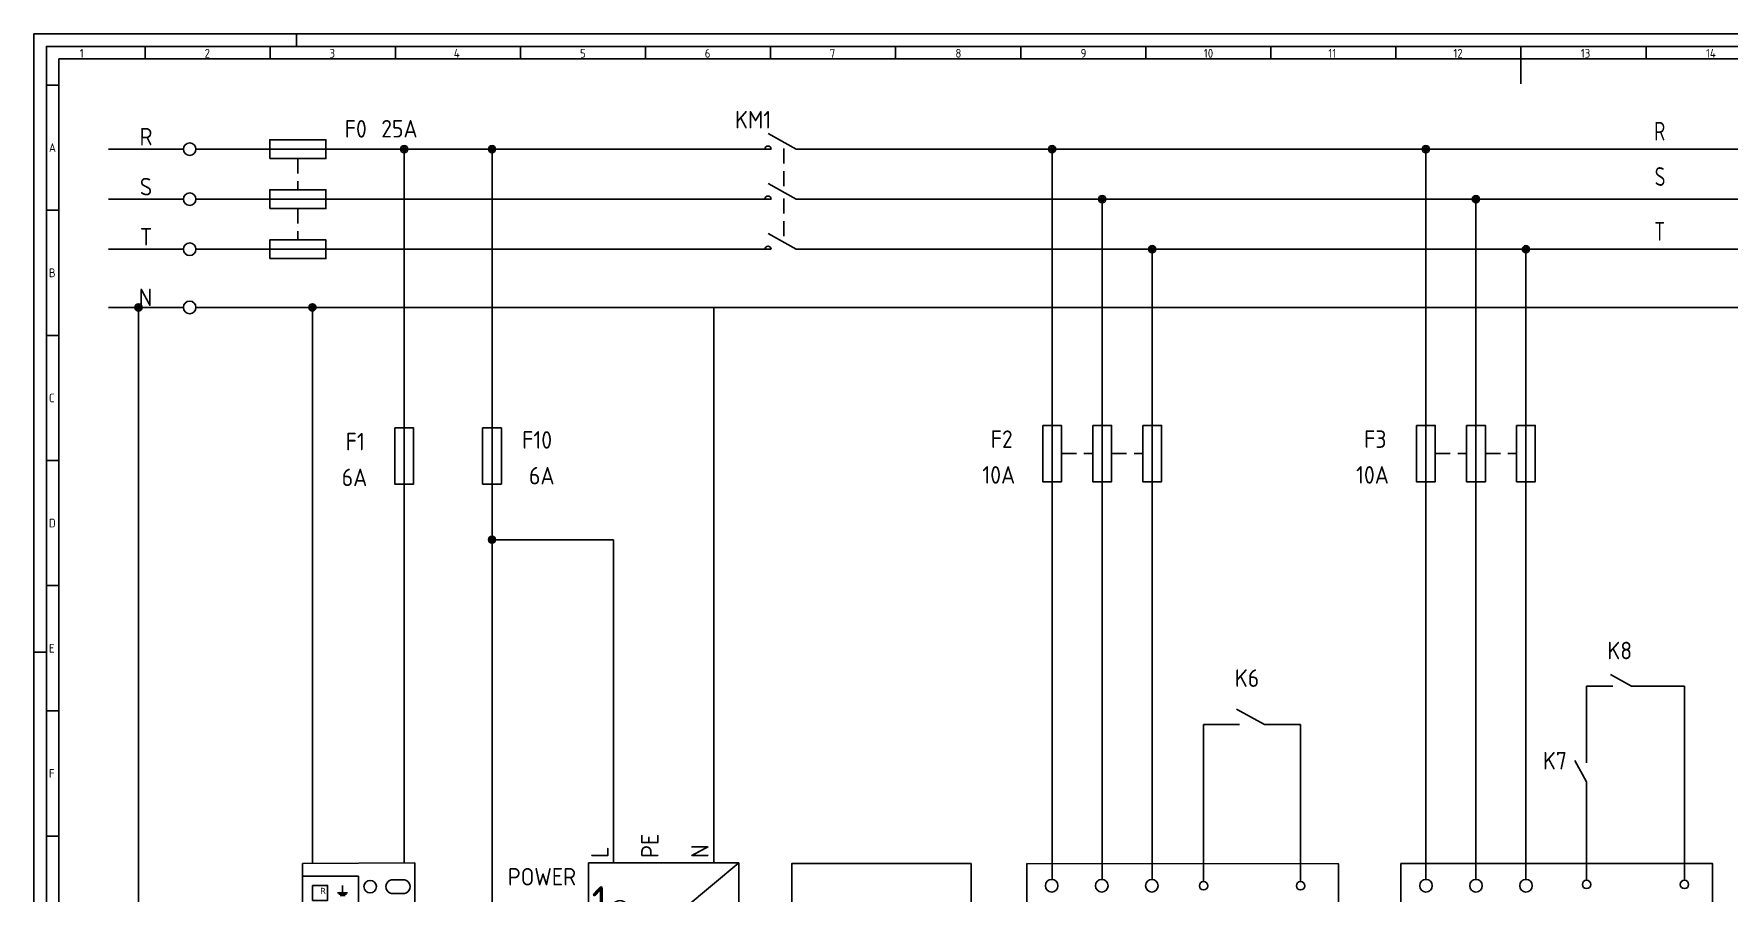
# Model space of a CAD drawing. Header units: millimetres. Extents: x 0 to 1189, y 5 to 846.
# Drawn here: x 0 to 678, y 503 to 846 of the extents above; entities that cross this region are included whole.
import ezdxf
from ezdxf.enums import TextEntityAlignment as Align

# ---------------------------------------------------------------- set-up
doc = ezdxf.new("R2010")
doc.units = ezdxf.units.MM
doc.header["$LTSCALE"] = 12
doc.linetypes.add('DASHED', pattern=[0.75, 0.5, -0.25])
for name, color, linetype in [('035', 5, 'Continuous'), ('07', 7, 'Continuous'), ('DESC', 7, 'Continuous'), ('LINK', 9, 'DASHED'), ('RED_2.5mm^2', 1, 'Continuous'), ('SYMS', 7, 'Continuous'), ('TAGS', 7, 'Continuous'), ('TERMS', 7, 'Continuous'), ('WIREFIXED', 7, 'Continuous')]:
    doc.layers.add(name, color=color, linetype=linetype)
doc.styles.add('ISO Proportional', font='isocp.shx')
doc.styles.add('WD_IEC', font='isocp2.shx', dxfattribs={"width": 0.9, "height": 4})

# ---------------------------------------------------------------- blocks, each defined once
blk = doc.blocks.new('IEC_border_a0')
at = {"layer": '035', "color": 0}
for p, q in [((0, 841), (0, 0)), ((1189, 841), (0, 841)), ((105, 841), (105, 836)), ((44.5, 836), (44.5, 831)), ((94.5, 836), (94.5, 831)), ((144.5, 836), (144.5, 831)), ((194.5, 836), (194.5, 831)), ((244.5, 836), (244.5, 831)), ((294.5, 836), (294.5, 831)), ((344.5, 836), (344.5, 831)), ((394.5, 836), (394.5, 831)), ((444.5, 836), (444.5, 831)), ((494.5, 836), (494.5, 831)), ((544.5, 836), (544.5, 831)), ((594.5, 836), (594.5, 831)), ((644.5, 836), (644.5, 831)), ((9.98, 820.54), (5, 820.54)), ((9.98, 770.54), (5, 770.54)), ((9.98, 720.54), (5, 720.54)), ((9.98, 670.54), (5, 670.54)), ((9.98, 620.54), (5, 620.54)), ((0, 594), (5, 594)), ((10, 570.5), (5.02, 570.5)), ((10, 520.5), (5, 520.5))]:
    blk.add_line(p, q, dxfattribs=at)
blk.add_lwpolyline([(10, 10), (1179, 10), (1179, 831), (10, 831)], close=True, dxfattribs=at)
at = {"layer": '07', "color": 0}
blk.add_line((594.5, 831), (594.5, 821), dxfattribs=at)
blk.add_lwpolyline([(5, 5), (1184, 5), (1184, 836), (5, 836)], close=True, dxfattribs=at)
at = {"layer": '035', "color": 0, "style": 'ISO Proportional'}
for s, p in [('1', (18.31, 831.5)), ('2', (68.23, 831.5)), ('3', (118.18, 831.5)), ('4', (167.88, 831.5)), ('5', (218.34, 831.5)), ('6', (268.19, 831.5)), ('7', (318.17, 831.5)), ('8', (368.42, 831.5)), ('9', (418.46, 831.5)), ('10', (467.72, 831.5)), ('11', (517.49, 831.5)), ('12', (567.49, 831.5)), ('13', (618.42, 831.5)), ('14', (668.46, 831.5)), ('A', (6, 793.79)), ('B', (6, 743.79)), ('C', (6, 693.79)), ('D', (6, 643.79)), ('E', (6.02, 593.75)), ('F', (6.02, 543.75))]:
    blk.add_text(s, height=3.5, dxfattribs=at).set_placement(p)
blk = doc.blocks.new('HMS21P')
for p, q in [((-7.5, 0), (-2.5, 0)), ((2.5, 0), (-3.12, 3.12)), ((2.5, 0), (7.5, 0))]:
    blk.add_line(p, q)
blk.add_arc((-3.12, 0), 0.625, 0, 180)
at = {"style": 'WD_IEC'}
for tag, p in [('INST', (-2.5, 10.12)), ('LOC', (-2.5, 7.12)), ('TAG2', (-2.5, 4.12)), ('DESC1', (-2.5, -9.25)), ('DESC2', (-2.5, -12.25)), ('DESC3', (-2.5, -15.25))]:
    blk.add_attdef(tag, text='', height=2.5, dxfattribs=at).set_placement(p, align=Align.RIGHT)
for tag, p, height, flags in [('X4TERM01', (-7.5, 0), 0.32, 1), ('TERM01', (-7.5, 1), 2, 8), ('X2LINK', (0, 2), 0.32, 1), ('X8LINK', (0, 0.12), 0.32, 1), ('X1TERM02', (7.5, 0), 0.32, 1), ('CONTACT', (6.5, -2.25), 1, 1), ('FAMILY', (6.5, -3.75), 1, 1)]:
    blk.add_attdef(tag, p, '', height=height, dxfattribs=dict(at, flags=flags))
at = {"style": 'WD_IEC', "flags": 8}
for tag, height, p in [('TERM02', 2, (7.5, 1)), ('XREF', 2.5, (-2.5, -6.25))]:
    blk.add_attdef(tag, text='', height=height, dxfattribs=at).set_placement(p, align=Align.RIGHT)
blk = doc.blocks.new('VPW1_1PH')
for p, q in [((-5, -25), (25, 0)), ((16.25, -17.5), (21.25, -17.5)), ((16.25, -18.75), (18.125, -18.75)), ((21.25, -18.75), (19.375, -18.75))]:
    blk.add_line(p, q)
blk.add_lwpolyline([(-5, 0), (-5, -25), (25, -25), (25, 0)], close=True)
for centre, start, end in [((1.25, -9.0625), 36.869898, 143.130102), ((3.75, -7.1875), 216.869898, 323.130102)]:
    blk.add_arc(centre, 1.5625, start, end)
at = {"style": 'WD_IEC'}
blk.add_text('1', height=7, dxfattribs=at).set_placement((-1.25, -8.125), align=Align.MIDDLE_RIGHT)
for tag, p in [('TERM01', (-1, 1)), ('TERM02', (9, 1)), ('TERM03', (19, 1))]:
    blk.add_attdef(tag, p, '', height=2, rotation=90, dxfattribs=at)
for tag, p in [('INST', (-7.5, 2.5)), ('LOC', (-7.5, -1)), ('TAG1', (-7.5, -4.5)), ('RATING1', (-7.5, -9)), ('XREF', (-7.5, -13)), ('DESC1', (-7.5, -16.85)), ('DESC2', (-7.5, -20.35)), ('DESC3', (-7.5, -23.85))]:
    blk.add_attdef(tag, text='', height=2.5, dxfattribs=at).set_placement(p, align=Align.RIGHT)
at = {"style": 'WD_IEC', "flags": 1}
for tag, p, height in [('X2TERM01', (0, 0), 0.32), ('X2TERM02', (10, 0), 0.32), ('X2TERM03', (20, 0), 0.32), ('MFG', (27.75, -1), 1.5), ('CAT', (27.75, -3.5), 1.5), ('ASSYCODE', (26, -21.5), 1), ('FAMILY', (26, -23), 1), ('CATDESC', (26, -24.5), 1), ('X8TERM04', (5, -25), 0.32), ('X8TERM05', (15, -25), 0.32)]:
    blk.add_attdef(tag, p, '', height=height, dxfattribs=at)
at = {"style": 'WD_IEC'}
for tag, p in [('TERM04', (4, -26)), ('TERM05', (14, -26))]:
    blk.add_attdef(tag, text='', height=2, rotation=90, dxfattribs=at).set_placement(p, align=Align.RIGHT)
blk = doc.blocks.new('VT0_02')
blk.add_circle((0, 0), 1.25)
at = {"style": 'WD_IEC'}
blk.add_attdef('TAG1', text='', height=2.5, dxfattribs=at).set_placement((-0.5, 1.75), align=Align.RIGHT)
at = {"style": 'WD_IEC', "flags": 1}
for tag, p in [('X4TERM01', (-1.25, 0)), ('X2TERM01', (0, 1.25)), ('X1TERM01', (1.25, 0)), ('X8TERM01', (0, -1.25))]:
    blk.add_attdef(tag, p, '', height=0.32, dxfattribs=at)
blk = doc.blocks.new('VFU2')
blk.add_line((0, 7.5), (0, -7.5))
blk.add_lwpolyline([(-1.25, 3.75), (-1.25, -3.75), (1.25, -3.75), (1.25, 3.75)], close=True)
at = {"style": 'WD_IEC'}
for tag, p in [('INST', (-5.25, 7.75)), ('LOC', (-5.25, 4.25)), ('TAG2', (-5.25, 0.75)), ('RATING1', (-5.25, -3.75)), ('XREF', (-5.25, -7.75)), ('DESC1', (-5.25, -11.6)), ('DESC2', (-5.25, -15.1)), ('DESC3', (-5.25, -18.6))]:
    blk.add_attdef(tag, text='', height=2.5, dxfattribs=at).set_placement(p, align=Align.RIGHT)
blk.add_attdef('TERM01', text='', height=2, rotation=90, dxfattribs=at).set_placement((-1, 7.5), align=Align.RIGHT)
at = {"style": 'WD_IEC', "flags": 1}
for tag, p, height in [('X2TERM01', (0, 7.5), 0.32), ('MFG', (2.75, 6.5), 1.5), ('CAT', (2.75, 4), 1.5), ('X4LINK', (-1.25, 0), 0.32), ('X1LINK', (1.25, 0), 0.32), ('ASSYCODE', (2.25, -4), 1), ('FAMILY', (2.25, -5.5), 1), ('CATDESC', (2.25, -7), 1), ('X8TERM02', (0, -7.5), 0.32)]:
    blk.add_attdef(tag, p, '', height=height, dxfattribs=at)
at = {"style": 'WD_IEC'}
blk.add_attdef('TERM02', (-1, -7.5), '', height=2, rotation=90, dxfattribs=at)
blk = doc.blocks.new('WD_WNH')
at = {"linetype": 'Continuous', "style": 'WD_IEC', "width": 0.8}
blk.add_attdef('WIRENO', text='', height=2.5, dxfattribs=at).set_placement((0, 0.75), align=Align.CENTER)
at = {"style": 'WD_IEC', "flags": 1}
for tag, p in [('W08USER', (0, 0.375)), ('W04USER', (0, 0.875)), ('W05USER', (0, 0.75)), ('W09USER', (0, 0.25)), ('W03USER', (0, 1)), ('W06USER', (0, 0.625)), ('W07USER', (0, 0.5)), ('W02USER', (0, 1.125)), ('W01USER', (0, 1.25)), ('W10USER', (0, 0.125))]:
    blk.add_attdef(tag, text='', height=0.08, dxfattribs=at).set_placement(p, align=Align.CENTER)
blk = doc.blocks.new('VFU1')
blk.add_line((0, 7.5), (0, -7.5))
blk.add_lwpolyline([(-1.25, 3.75), (-1.25, -3.75), (1.25, -3.75), (1.25, 3.75)], close=True)
at = {"style": 'WD_IEC'}
for tag, p in [('INST', (-5.25, 7.75)), ('LOC', (-5.25, 4.25)), ('TAG1', (-5.25, 0.75)), ('RATING1', (-5.25, -3.75)), ('XREF', (-5.25, -7.75)), ('DESC1', (-5.25, -11.6)), ('DESC2', (-5.25, -15.1)), ('DESC3', (-5.25, -18.6))]:
    blk.add_attdef(tag, text='', height=2.5, dxfattribs=at).set_placement(p, align=Align.RIGHT)
blk.add_attdef('TERM01', text='', height=2, rotation=90, dxfattribs=at).set_placement((-1, 7.5), align=Align.RIGHT)
at = {"style": 'WD_IEC', "flags": 1}
for tag, p, height in [('X2TERM01', (0, 7.5), 0.32), ('MFG', (2.75, 6.5), 1.5), ('CAT', (2.75, 4), 1.5), ('X4LINK', (-1.25, 0), 0.32), ('X1LINK', (1.25, 0), 0.32), ('ASSYCODE', (2.25, -4), 1), ('FAMILY', (2.25, -5.5), 1), ('CATDESC', (2.25, -7), 1), ('X8TERM02', (0, -7.5), 0.32)]:
    blk.add_attdef(tag, p, '', height=height, dxfattribs=at)
at = {"style": 'WD_IEC'}
blk.add_attdef('TERM02', (-1, -7.5), '', height=2, rotation=90, dxfattribs=at)
blk = doc.blocks.new('HFU1')
blk.add_line((-7.5, 0), (7.5, 0))
blk.add_lwpolyline([(-3.75, -1.25), (3.75, -1.25), (3.75, 1.25), (-3.75, 1.25)], close=True)
at = {"style": 'WD_IEC'}
for tag, p in [('INST', (-5, 11.12)), ('LOC', (-5, 7.62)), ('TAG1', (-5, 4.12)), ('RATING1', (-5, -3.71)), ('DESC1', (-5, -11.21)), ('DESC2', (-5, -14.71)), ('DESC3', (-5, -18.21))]:
    blk.add_attdef(tag, text='', height=2.5, dxfattribs=at).set_placement(p, align=Align.RIGHT)
for tag, p, height, flags in [('MFG', (4.92, 12.12), 1.5, 9), ('CAT', (4.92, 9.62), 1.5, 9), ('TERM01', (-7.5, 1), 2, 8), ('X4TERM01', (-7.5, 0), 0.32, 1), ('X2LINK', (0, 1.25), 0.32, 1), ('X1TERM02', (7.5, 0), 0.32, 1), ('X8LINK', (0, -1.25), 0.32, 1), ('ASSYCODE', (12.25, -2.75), 1, 1), ('FAMILY', (12.25, -4.25), 1, 1), ('CATDESC', (12.25, -5.75), 1, 1)]:
    blk.add_attdef(tag, p, '', height=height, dxfattribs=dict(at, flags=flags))
at = {"style": 'WD_IEC', "flags": 8}
blk.add_attdef('TERM02', text='', height=2, dxfattribs=at).set_placement((7.5, 1), align=Align.RIGHT)
at = {"lineweight": 15, "style": 'WD_IEC'}
blk.add_attdef('XREF', text='', height=2.5, dxfattribs=at).set_placement((-5, -7.46), align=Align.RIGHT)
blk = doc.blocks.new('HFU2')
blk.add_line((-7.5, 0), (7.5, 0))
blk.add_lwpolyline([(-3.75, -1.25), (3.75, -1.25), (3.75, 1.25), (-3.75, 1.25)], close=True)
at = {"style": 'WD_IEC'}
for tag, p in [('INST', (-5, 11.12)), ('LOC', (-5, 7.62)), ('TAG2', (-5, 4.12)), ('RATING1', (-5, -7.5)), ('DESC1', (-5, -15)), ('DESC2', (-5, -18.5)), ('DESC3', (-5, -22))]:
    blk.add_attdef(tag, text='', height=2.5, dxfattribs=at).set_placement(p, align=Align.RIGHT)
for tag, p, height, flags in [('MFG', (6.81, 12.85), 1.5, 1), ('CAT', (6.81, 10.35), 1.5, 1), ('TERM01', (-7.5, 1), 2, 8), ('X4TERM01', (-7.5, 0), 0.32, 1), ('X2LINK', (0, 1.25), 0.32, 1), ('X1TERM02', (7.5, 0), 0.32, 1), ('X8LINK', (0, -1.25), 0.32, 1), ('ASSYCODE', (6.14, -4.36), 1, 1), ('FAMILY', (6.14, -5.86), 1, 1), ('CATDESC', (6.14, -7.36), 1, 1)]:
    blk.add_attdef(tag, p, '', height=height, dxfattribs=dict(at, flags=flags))
at = {"style": 'WD_IEC', "flags": 8}
blk.add_attdef('TERM02', text='', height=2, dxfattribs=at).set_placement((7.5, 1), align=Align.RIGHT)
at = {"lineweight": 15, "style": 'WD_IEC'}
blk.add_attdef('XREF', text='', height=2.5, dxfattribs=at).set_placement((-5, -11.25), align=Align.RIGHT)
blk = doc.blocks.new('HCR21')
for p, q in [((-7.5, 0), (-2.5, 0)), ((2.5, 0), (-3.12, 3.12)), ((2.5, 0), (7.5, 0))]:
    blk.add_line(p, q)
at = {"style": 'WD_IEC'}
for tag, p in [('INST', (-2.5, 10.12)), ('LOC', (-2.5, 7.12)), ('TAG2', (-2.5, 4.12)), ('DESC1', (-2.5, -9.25)), ('DESC2', (-2.5, -12.25)), ('DESC3', (-2.5, -15.25))]:
    blk.add_attdef(tag, text='', height=2.5, dxfattribs=at).set_placement(p, align=Align.RIGHT)
for tag, p, height, flags in [('X4TERM01', (-7.5, 0), 0.32, 1), ('TERM01', (-7.5, 1), 2, 8), ('X2LINK', (0, 2.27), 0.32, 1), ('X8LINK', (0, 0.77), 0.32, 1), ('X1TERM02', (7.5, 0), 0.32, 1), ('CONTACT', (6.5, -2.25), 1, 1), ('FAMILY', (6.5, -3.75), 1, 1), ('COMMON', (7.75, -3.5), 1, 1)]:
    blk.add_attdef(tag, p, '', height=height, dxfattribs=dict(at, flags=flags))
at = {"style": 'WD_IEC', "flags": 8}
for tag, height, p in [('TERM02', 2, (7.5, 1)), ('XREF', 2.5, (-2.5, -6.25))]:
    blk.add_attdef(tag, text='', height=height, dxfattribs=at).set_placement(p, align=Align.RIGHT)
blk = doc.blocks.new('HT0_02')
blk.add_circle((0, 0), 1.25)
at = {"style": 'WD_IEC'}
blk.add_attdef('TAG1', text='', height=2.5, dxfattribs=at).set_placement((-0.5, 1.75), align=Align.RIGHT)
at = {"style": 'WD_IEC', "flags": 1}
for tag, p in [('X4TERM01', (-1.25, 0)), ('X2TERM01', (0, 1.25)), ('X1TERM01', (1.25, 0)), ('X8TERM01', (0, -1.25))]:
    blk.add_attdef(tag, p, '', height=0.32, dxfattribs=at)
blk = doc.blocks.new('WDDOT')
for radius in [0.72, 0.449, 0.223]:
    blk.add_circle((0, 0), radius)
blk = doc.blocks.new('P')
for p, q in [((0, 20), (0, 40)), ((0.03, 34.95), (22.5, 35)), ((22.5, 35), (22.5, 20)), ((44.99, 20.21), (44.99, 40.21)), ((10.11, 31.24), (10.11, 31.24)), ((10.11, 31.24), (10.11, 31.24)), ((10.11, 31.24), (10.11, 31.24)), ((16.11, 28.24), (14.11, 28.24)), ((16.11, 27.74), (14.61, 27.74)), ((16.11, 27.24), (15.11, 27.24)), ((16.11, 31.24), (16.11, 28.24)), ((16.11, 28.24), (16.11, 28.24)), ((16.11, 28.24), (16.11, 28.24)), ((16.11, 28.24), (18.11, 28.24)), ((16.11, 27.74), (17.61, 27.74)), ((16.11, 27.24), (17.11, 27.24)), ((-5, 19.83), (50, 20.11)), ((-5, -20.17), (50, -19.89)), ((0, -20), (0.06, -40)), ((45, -19.8), (45.06, -39.8)), ((0.06, -40), (45.06, -39.8))]:
    blk.add_line(p, q)
for points in [[(0, 40), (44.99, 40.21)], [(35.83, 33.47), (40.62, 33.47)], [(40.62, 28.02), (35.83, 28.02)], [(-5, -20.17), (-5, 19.83)], [(50, 20.11), (50, -19.89)], [(4.49, -33.11), (4.49, -28.33)], [(9.95, -28.33), (9.95, -33.11)]]:
    blk.add_lwpolyline(points)
blk.add_lwpolyline([(4.11, 31.24), (10.11, 31.24), (10.11, 25.24), (4.11, 25.24)], close=True)
for centre, radius in [((27.1, 30.75), 2.5), ((22.5, 0), 18), ((20.46, -29.94), 2.5), ((35.64, -30.04), 2.5)]:
    blk.add_circle(centre, radius)
for centre, start, end in [((36.09, 30.75), 84.52869, 275.47131), ((40.36, 30.75), 264.52869, 95.47131), ((7.22, -28.59), 354.52869, 185.47131), ((7.22, -32.85), 174.52869, 5.47131)]:
    blk.add_arc(centre, 2.74, start, end)
at = {"layer": 'SYMS', "xscale": 3, "yscale": 3, "zscale": 3}
for p in [(12.5, 0), (32.5, 0)]:
    blk.add_blockref('VT0_02', p, dxfattribs=at)
at = {"insert": (4.88, 30.28), "char_height": 2.5, "attachment_point": 1}
blk.add_mtext_dynamic_manual_height_columns('{\\fVerdana|b0|i0|c0|p34;^I R}', width=4.6017, gutter_width=12.5, heights=[0], dxfattribs=at)
blk = doc.blocks.new('VCR21')
for p, q in [((0, 7.5), (0, 2.5)), ((0, -2.5), (-3.12, 3.12)), ((0, -2.5), (0, -7.5))]:
    blk.add_line(p, q)
at = {"style": 'WD_IEC'}
for tag, p in [('INST', (-5.25, 6.75)), ('LOC', (-5.25, 3.75)), ('TAG2', (-5.25, 0.75)), ('DESC1', (-5.25, -6.75)), ('XREF', (-5.25, -3.75)), ('DESC2', (-5.25, -9.75)), ('DESC3', (-5.25, -12.75))]:
    blk.add_attdef(tag, text='', height=2.5, dxfattribs=at).set_placement(p, align=Align.RIGHT)
blk.add_attdef('TERM01', text='', height=2, rotation=90, dxfattribs=at).set_placement((-1, 7.5), align=Align.RIGHT)
at = {"style": 'WD_IEC', "flags": 1}
for tag, p, height in [('X2TERM01', (0, 7.5), 0.32), ('X4LINK', (-2.75, 0), 0.32), ('X1LINK', (-0.5, 0), 0.32), ('CONTACT', (4, -3.5), 1), ('FAMILY', (4, -5), 1), ('COMMON', (5.25, -4.75), 1), ('X8TERM02', (0, -7.5), 0.32)]:
    blk.add_attdef(tag, p, '', height=height, dxfattribs=at)
at = {"style": 'WD_IEC'}
blk.add_attdef('TERM02', (-1, -7.5), '', height=2, rotation=90, dxfattribs=at)

msp = doc.modelspace()

# ---------------------------------------------------------------- linework, layer by layer
at = {"color": 0}
for points in [[(374.7, 514.45), (302.95, 514.45), (302.95, 448.69), (374.7, 448.69)], [(396.91, 514.45), (521.51, 514.32), (521.51, 403.93), (396.91, 404.07)], [(546.51, 514.45), (671.12, 514.45), (671.12, 404.07), (546.51, 404.07)]]:
    msp.add_lwpolyline(points, close=True, dxfattribs=at)
at = {"layer": 'LINK'}
for points in [[(299.75, 800.14), (299.75, 783.9)], [(299.75, 780.14), (299.75, 763.9)], [(410.81, 678.27), (423.31, 678.27)], [(430.81, 678.27), (443.31, 678.27)], [(560.22, 678.27), (572.76, 678.27)], [(580.26, 678.27), (592.73, 678.27)]]:
    msp.add_lwpolyline(points, dxfattribs=at)
at = {"layer": 'LINK', "color": 0}
for points in [[(105.51, 796.15), (105.51, 783.65)], [(105.51, 776.15), (105.51, 763.65)]]:
    msp.add_lwpolyline(points, dxfattribs=at)
at = {"layer": 'RED_2.5mm^2', "color": 0}
for p, q in [((59.78, 799.9), (29.87, 799.9)), ((83.01, 799.9), (64.78, 799.9)), ((284.75, 799.9), (128.01, 799.9)), ((148.03, 699.78), (148.03, 799.9)), ((183.14, 799.9), (183.14, 699.78)), ((314.75, 799.9), (1139.69, 799.9)), ((407.06, 799.9), (407.06, 700.77)), ((556.47, 700.77), (556.47, 799.9)), ((29.87, 779.9), (59.78, 779.9)), ((64.78, 779.9), (83.01, 779.9)), ((128.01, 779.9), (284.75, 779.9)), ((314.75, 779.9), (1139.69, 779.9)), ((427.06, 779.9), (427.06, 700.77)), ((576.51, 700.77), (576.51, 779.9)), ((29.87, 759.9), (59.78, 759.9)), ((64.78, 759.9), (83.01, 759.9)), ((128.01, 759.9), (284.75, 759.9)), ((314.75, 759.9), (1139.69, 759.9)), ((447.06, 759.9), (447.06, 700.77)), ((596.48, 700.77), (596.48, 759.9)), ((59.78, 736.65), (29.87, 736.65)), ((41.83, 97.76), (41.83, 736.65)), ((64.78, 736.65), (1139.69, 736.65)), ((111.35, 514.47), (111.35, 736.65)), ((271.76, 514.66), (271.76, 736.65)), ((596.51, 508.1), (596.51, 670.61)), ((148.03, 654.78), (148.03, 514.61)), ((183.14, 654.78), (183.14, 372.39)), ((407.06, 655.77), (407.06, 508.06)), ((427.06, 655.77), (427.06, 508.06)), ((447.06, 655.77), (447.06, 508.06)), ((556.51, 508.1), (556.51, 655.77)), ((576.51, 508.06), (576.51, 655.77)), ((231.73, 643.85), (183.14, 643.85)), ((231.73, 643.85), (231.73, 514.66)), ((620.74, 565.92), (620.74, 585.31)), ((623.68, 585.31), (620.74, 585.31)), ((659.83, 585.31), (646.18, 585.31)), ((659.83, 507.76), (659.83, 585.31)), ((467.63, 507.24), (467.63, 569.94)), ((467.63, 569.94), (472.01, 569.94)), ((502.01, 569.94), (506.38, 569.94)), ((506.38, 569.94), (506.38, 507.24)), ((620.74, 562.15), (620.74, 565.92)), ((620.74, 535.88), (620.74, 539.65)), ((620.74, 507.77), (620.74, 535.88))]:
    msp.add_line(p, q, dxfattribs=at)

# ---------------------------------------------------------------- block references
at = {"color": 0}
msp.add_blockref('IEC_border_a0', (0, 4.94), dxfattribs=at)
msp.add_blockref('P', (107.32, 474.45))
at = {"layer": 'SYMS', "color": 0}
ref = msp.add_blockref('HMS21P', (299.75, 799.9), dxfattribs=dict(at, xscale=2, yscale=2, zscale=2))
ref.add_attrib('TAG2', 'KM1', dxfattribs={"layer": 'TAGS', "height": 7, "style": 'WD_IEC'}).set_placement((294.75, 808.15), align=Align.RIGHT)
at = {"layer": 'SYMS'}
ref = msp.add_blockref('HFU1', (105.51, 799.9), dxfattribs=dict(at, xscale=3, yscale=3, zscale=3))
ref.add_attrib('DESC1', '25A', dxfattribs={"layer": 'DESC', "height": 7, "style": 'WD_IEC'}).set_placement((153.39, 804.56), align=Align.RIGHT)
ref.add_attrib('TAG1', 'F0', dxfattribs={"layer": 'TAGS', "height": 7, "style": 'WD_IEC'}).set_placement((133.07, 804.51), align=Align.RIGHT)
at = {"layer": 'SYMS', "color": 0}
for name, p, xscale, yscale, zscale in [('HT0_02', (62.28, 799.9), 2, 2, 2), ('WDDOT', (148.03, 799.9), 2, 2, 2), ('WDDOT', (183.14, 799.9), 2, 2, 2), ('WDDOT', (407.06, 799.9), 2, 2, 2), ('WDDOT', (556.47, 799.9), 2, 2, 2), ('HMS21P', (299.75, 779.9), 2, 2, 2), ('HT0_02', (62.28, 779.9), 2, 2, 2), ('WDDOT', (427.06, 779.9), 2, 2, 2), ('WDDOT', (576.51, 779.9), 2, 2, 2), ('HMS21P', (299.75, 759.9), 2, 2, 2), ('HT0_02', (62.28, 759.9), 2, 2, 2), ('WDDOT', (447.06, 759.9), 2, 2, 2), ('WDDOT', (596.48, 759.9), 2, 2, 2), ('HT0_02', (62.28, 736.65), 2, 2, 2), ('WDDOT', (41.83, 736.65), 2, 2, 2), ('WDDOT', (111.35, 736.65), 2, 2, 2), ('VFU2', (427.06, 678.27), 3, 3, 3), ('VFU2', (447.06, 678.27), 3, 3, 3), ('VFU2', (576.51, 678.27), 3, 3, 3), ('VFU2', (596.48, 678.27), 3, 3, 3), ('WDDOT', (183.14, 643.85), 2, 2, 2), ('VT0_02', (406.91, 505.56), 2, 2, 2), ('VT0_02', (426.91, 505.56), 2, 2, 2), ('VT0_02', (446.91, 505.56), 2, 2, 2), ('VT0_02', (467.63, 505.56), 1.343140914178041, 1.343140914178041, 1.343140914178041), ('VT0_02', (506.38, 505.56), 1.343140914178041, 1.343140914178041, 1.343140914178041), ('VT0_02', (556.51, 505.56), 2, 2, 2), ('VT0_02', (576.51, 505.56), 2, 2, 2), ('VT0_02', (596.51, 505.56), 2, 2, 2), ('VT0_02', (620.74, 506.09), 1.343140914178041, 1.343140914178041, 1.343140914178041), ('VT0_02', (659.83, 506.08), 1.343140914178041, 1.343140914178041, 1.343140914178041)]:
    msp.add_blockref(name, p, dxfattribs=dict(at, xscale=xscale, yscale=yscale, zscale=zscale))
at = {"layer": 'SYMS', "xscale": 3, "yscale": 3, "zscale": 3}
for p in [(105.51, 779.9), (105.51, 759.9)]:
    msp.add_blockref('HFU2', p, dxfattribs=at)
at = {"layer": 'SYMS', "color": 0}
ref = msp.add_blockref('VFU1', (148.03, 677.28), dxfattribs=dict(at, xscale=3, yscale=3, zscale=3))
ref.add_attrib('DESC1', '6A', dxfattribs={"layer": 'DESC', "height": 7, "style": 'WD_IEC'}).set_placement((133.27, 665.24), align=Align.RIGHT)
ref.add_attrib('TAG1', 'F1', dxfattribs={"layer": 'TAGS', "height": 7, "style": 'WD_IEC'}).set_placement((132.28, 679.53), align=Align.RIGHT)
ref = msp.add_blockref('VFU1', (183.14, 677.28), dxfattribs=dict(at, xscale=3, yscale=3, zscale=3))
ref.add_attrib('DESC1', '6A', dxfattribs={"layer": 'DESC', "height": 7, "style": 'WD_IEC'}).set_placement((208.14, 665.93), align=Align.RIGHT)
ref.add_attrib('TAG1', 'F10', dxfattribs={"layer": 'TAGS', "height": 7, "style": 'WD_IEC'}).set_placement((207.15, 680.21), align=Align.RIGHT)
ref = msp.add_blockref('VFU1', (407.06, 678.27), dxfattribs=dict(at, xscale=3, yscale=3, zscale=3))
ref.add_attrib('DESC1', '10A', dxfattribs={"layer": 'DESC', "height": 7, "style": 'WD_IEC'}).set_placement((392.3, 666.24), align=Align.RIGHT)
ref.add_attrib('TAG1', 'F2', dxfattribs={"layer": 'TAGS', "height": 7, "style": 'WD_IEC'}).set_placement((391.31, 680.52), align=Align.RIGHT)
ref = msp.add_blockref('VFU1', (556.47, 678.27), dxfattribs=dict(at, xscale=3, yscale=3, zscale=3))
ref.add_attrib('DESC1', '10A', dxfattribs={"layer": 'DESC', "height": 7, "style": 'WD_IEC'}).set_placement((541.71, 666.24), align=Align.RIGHT)
ref.add_attrib('TAG1', 'F3', dxfattribs={"layer": 'TAGS', "height": 7, "style": 'WD_IEC'}).set_placement((540.72, 680.52), align=Align.RIGHT)
ref = msp.add_blockref('HCR21', (634.93, 585.31), dxfattribs=dict(at, xscale=1.5, yscale=1.5, zscale=1.5))
ref.add_attrib('TAG2', 'K8', dxfattribs={"layer": 'TAGS', "height": 7, "style": 'WD_IEC'}).set_placement((638.95, 596.05), align=Align.RIGHT)
ref = msp.add_blockref('HCR21', (487.01, 569.94), dxfattribs=dict(at, xscale=2, yscale=2, zscale=2))
ref.add_attrib('TAG2', 'K6', dxfattribs={"layer": 'TAGS', "height": 7, "style": 'WD_IEC'}).set_placement((489.85, 585.02), align=Align.RIGHT)
ref = msp.add_blockref('VCR21', (620.74, 550.9), dxfattribs=dict(at, xscale=1.5, yscale=1.5, zscale=1.5))
ref.add_attrib('TAG2', 'K7', dxfattribs={"layer": 'TAGS', "height": 7, "style": 'WD_IEC'}).set_placement((612.86, 552.02), align=Align.RIGHT)
ref = msp.add_blockref('VPW1_1PH', (231.76, 514.66), dxfattribs=dict(at, xscale=2, yscale=2, zscale=2))
ref.add_attrib('TERM05', '0V', dxfattribs={"layer": 'TERMS', "height": 7, "rotation": 90, "style": 'WD_IEC'}).set_placement((259.76, 462.66), align=Align.RIGHT)
ref.add_attrib('TERM04', '+24V', dxfattribs={"layer": 'TERMS', "height": 7, "rotation": 90, "style": 'WD_IEC'}).set_placement((239.76, 462.66), align=Align.RIGHT)
ref.add_attrib('TERM03', 'N', (269.76, 516.66), dxfattribs={"layer": 'TERMS', "height": 7, "rotation": 90, "style": 'WD_IEC'})
ref.add_attrib('TERM02', 'PE', (249.76, 516.66), dxfattribs={"layer": 'TERMS', "height": 7, "rotation": 90, "style": 'WD_IEC'})
ref.add_attrib('TERM01', 'L', (229.76, 516.66), dxfattribs={"layer": 'TERMS', "height": 7, "rotation": 90, "style": 'WD_IEC'})
ref.add_attrib('TAG1', 'POWER', dxfattribs={"layer": 'TAGS', "height": 7, "style": 'WD_IEC'}).set_placement((216.76, 505.66), align=Align.RIGHT)
at = {"layer": 'WIREFIXED', "color": 0}
ref = msp.add_blockref('WD_WNH', (44.82, 799.9), dxfattribs=dict(at, xscale=2, yscale=2, zscale=2))
ref.add_attrib('WIRENOF', 'R', dxfattribs={"linetype": 'Continuous', "height": 7, "style": 'WD_IEC'}).set_placement((44.82, 801.4), align=Align.CENTER)
ref = msp.add_blockref('WD_WNH', (649.96, 801.07), dxfattribs=dict(at, xscale=3, yscale=3, zscale=3))
ref.add_attrib('WIRENOF', 'R', dxfattribs={"linetype": 'Continuous', "height": 7.5, "style": 'WD_IEC', "width": 0.8}).set_placement((649.96, 803.32), align=Align.CENTER)
ref = msp.add_blockref('WD_WNH', (44.82, 779.9), dxfattribs=dict(at, xscale=2, yscale=2, zscale=2))
ref.add_attrib('WIRENOF', 'S', dxfattribs={"linetype": 'Continuous', "height": 7, "style": 'WD_IEC'}).set_placement((44.82, 781.4), align=Align.CENTER)
ref = msp.add_blockref('WD_WNH', (649.96, 781.07), dxfattribs=dict(at, xscale=3, yscale=3, zscale=3))
ref.add_attrib('WIRENOF', 'S', dxfattribs={"linetype": 'Continuous', "height": 7.5, "style": 'WD_IEC', "width": 0.8}).set_placement((650.12, 785.21), align=Align.CENTER)
ref = msp.add_blockref('WD_WNH', (44.82, 759.9), dxfattribs=dict(at, xscale=2, yscale=2, zscale=2))
ref.add_attrib('WIRENOF', 'T', dxfattribs={"linetype": 'Continuous', "height": 7, "style": 'WD_IEC'}).set_placement((44.82, 761.4), align=Align.CENTER)
ref = msp.add_blockref('WD_WNH', (649.96, 761.07), dxfattribs=dict(at, xscale=3, yscale=3, zscale=3))
ref.add_attrib('WIRENOF', 'T', dxfattribs={"linetype": 'Continuous', "height": 7.5, "style": 'WD_IEC', "width": 0.8}).set_placement((649.96, 763.32), align=Align.CENTER)
ref = msp.add_blockref('WD_WNH', (41, 738.26), dxfattribs=dict(at, xscale=2, yscale=2, zscale=2))
ref.add_attrib('WIRENOF', 'N', dxfattribs={"linetype": 'Continuous', "height": 7, "style": 'WD_IEC'}).set_placement((44.64, 737.16), align=Align.CENTER)

doc.saveas('drawing.dxf')
